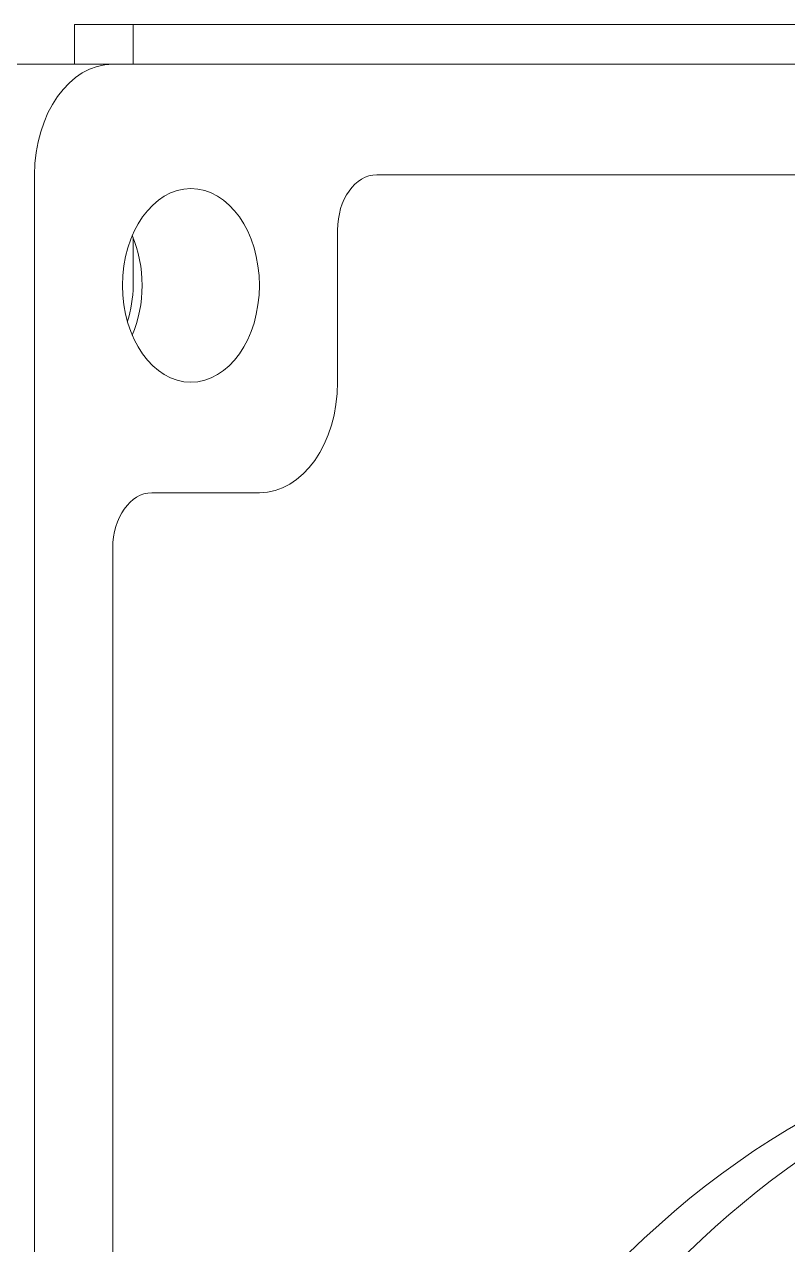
# Model space of a CAD drawing. Header units: inches. Extents: x 20 to 536, y 6 to 344.
# Drawn here: x 294.147 to 295.873, y 112.899 to 115.657 of the extents above; entities that cross this region are included whole.
import ezdxf

# ---------------------------------------------------------------- set-up
doc = ezdxf.new("R2010")
doc.units = ezdxf.units.IN
doc.header["$LTSCALE"] = 16
doc.header["$MEASUREMENT"] = 0
doc.layers.add('Visible (ANSI)', color=7, linetype='Continuous', lineweight=50)

msp = doc.modelspace()

# ---------------------------------------------------------------- linework, layer by layer
at = {"layer": 'Visible (ANSI)', "linetype": 'Continuous', "lineweight": 18}
for p, q in [((294.26038, 115.65734), (294.39296, 115.65734)), ((294.26038, 115.56734), (294.26038, 115.65734)), ((294.39296, 115.65734), (294.39296, 115.56734)), ((303.44393, 115.65734), (294.39296, 115.65734)), ((294.347, 115.56734), (294.08184, 115.56734)), ((294.347, 115.56734), (303.89294, 115.56734)), ((294.17022, 107.81734), (294.17022, 115.31734)), ((294.94362, 115.31731), (303.29632, 115.31731)), ((294.85523, 114.84859), (294.85523, 115.19231)), ((294.39296, 115.17575), (294.39296, 115.06734)), ((294.43541, 114.59859), (294.67846, 114.59859)), ((294.34703, 108.66109), (294.34703, 114.47359))]:
    msp.add_line(p, q, dxfattribs=at)
for centre, major_axis, start_param, end_param in [((294.347, 115.31734), (0, 0.25), 0, 1.5707963), ((294.94362, 115.19231), (0, 0.125), 0, 1.5707963), ((294.25861, 115.06734), (0, 0.21875), 4.1712895, 5.2534885), ((294.25861, 115.06734), (0, -0.19), 1.1299128, 1.5707963), ((294.67846, 114.84859), (0, -0.25), 0, 1.5707963), ((294.43541, 114.47359), (0, 0.125), 0, 1.5707963), ((296.77771, 110.56731), (0, 2.8125), 5.5005814, 8.9488413), ((296.64512, 110.56731), (0, 2.8125), 0, 2.665656), ((296.8219, 110.56731), (0, -2.625), 2.5774137, 6.2757207), ((296.77771, 110.56731), (0, -2.625), 3.1415927, 6.2831853)]:
    msp.add_ellipse(centre, major_axis=major_axis, ratio=0.7071068, start_param=start_param, end_param=end_param, dxfattribs=at)
msp.add_ellipse((294.52378, 115.06734), major_axis=(0, 0.21875), ratio=0.7071068, dxfattribs=at)

doc.saveas('drawing.dxf')
